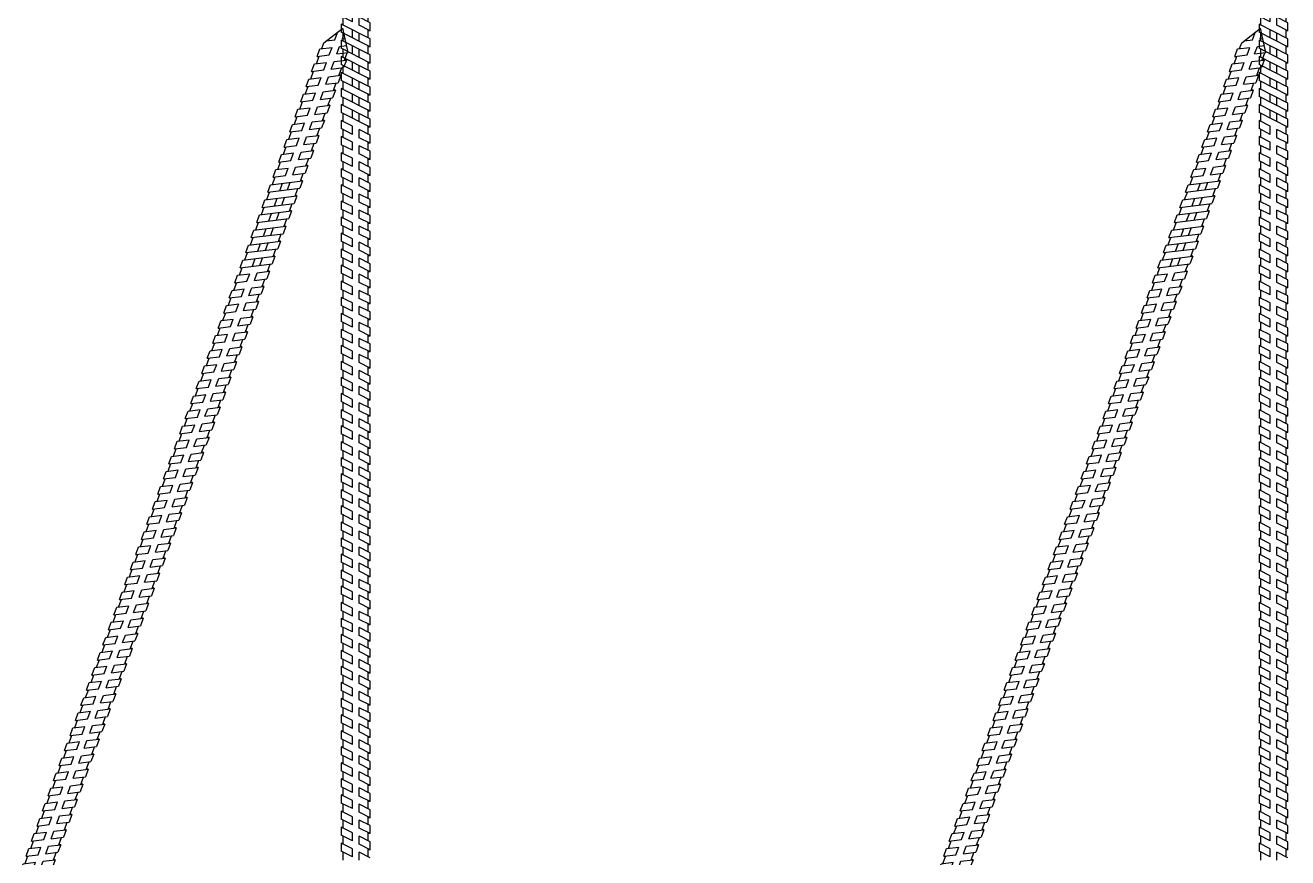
# Model space of a CAD drawing. Header units: millimetres. Extents: x -1985 to 969, y 203 to 500.
# Drawn here: x -1935.09 to -1913.08, y 458.97 to 473.48 of the extents above; entities that cross this region are included whole.
import ezdxf

# ---------------------------------------------------------------- set-up
doc = ezdxf.new("R2010")
doc.units = ezdxf.units.MM
doc.layers.add('ШПАЛА', color=7, linetype='Continuous')

# ---------------------------------------------------------------- blocks, each defined once
blk = doc.blocks.new('Анкер витой')
at = {"color": 252}
for p, q in [((-147934.1, -7285.3), (-147923, -7267.8)), ((-147911.3, -7286.1), (-147923, -7267.8)), ((-147932.6, -7282.9), (-147926.1, -7279.6)), ((-147920.2, -7276.6), (-147918.1, -7275.5)), ((-147920.2, -7283.6), (-147914.7, -7280.8)), ((-147935.6, -7291.5), (-147926.1, -7286.6)), ((-147935.6, -7298.5), (-147935.6, -7291.5)), ((-147935.6, -7298.5), (-147926.1, -7293.6)), ((-147920.2, -7290.6), (-147911.3, -7286.1)), ((-147920.2, -7297.7), (-147910.6, -7292.7)), ((-147910.6, -7292.7), (-147912.1, -7292.7)), ((-147910.6, -7292.7), (-147910.6, -7299.7)), ((-147935.6, -7298.5), (-147934.1, -7298.5)), ((-147935.6, -7305.5), (-147926.1, -7300.6)), ((-147935.6, -7312.5), (-147935.6, -7305.5)), ((-147920.2, -7304.7), (-147910.6, -7299.7)), ((-147920.2, -7311.7), (-147910.6, -7306.8)), ((-147910.6, -7306.8), (-147912.1, -7306.8)), ((-147910.6, -7306.8), (-147910.6, -7313.8)), ((-147935.6, -7312.5), (-147926.1, -7307.6)), ((-147935.6, -7312.5), (-147934.1, -7312.5)), ((-147935.6, -7319.5), (-147926.1, -7314.7)), ((-147920.2, -7318.7), (-147910.6, -7313.8)), ((-147935.6, -7326.5), (-147935.6, -7319.5)), ((-147935.6, -7326.5), (-147926.1, -7321.7)), ((-147935.6, -7326.5), (-147934.1, -7326.5)), ((-147935.6, -7333.5), (-147926.1, -7328.7)), ((-147920.2, -7325.7), (-147910.6, -7320.8)), ((-147920.2, -7332.7), (-147910.6, -7327.8)), ((-147910.6, -7320.8), (-147912.1, -7320.8)), ((-147910.6, -7320.8), (-147910.6, -7327.8)), ((-147935.6, -7340.5), (-147935.6, -7333.5)), ((-147935.6, -7340.5), (-147926.1, -7335.7)), ((-147935.6, -7340.5), (-147934.1, -7340.5)), ((-147920.2, -7339.6), (-147910.6, -7334.7)), ((-147910.6, -7334.7), (-147912.1, -7334.7)), ((-147910.6, -7334.7), (-147910.6, -7341.7)), ((-147935.6, -7347.5), (-147926.1, -7342.6)), ((-147935.6, -7354.5), (-147935.6, -7347.5)), ((-147935.6, -7354.5), (-147926.1, -7349.6)), ((-147920.2, -7346.6), (-147910.6, -7341.7)), ((-147920.2, -7353.7), (-147910.6, -7348.7)), ((-147910.6, -7348.7), (-147912.1, -7348.7)), ((-147910.6, -7348.7), (-147910.6, -7355.7)), ((-147935.6, -7354.5), (-147934.1, -7354.5)), ((-147935.6, -7361.5), (-147926.1, -7356.6)), ((-147935.6, -7368.5), (-147935.6, -7361.5)), ((-147920.2, -7360.7), (-147910.6, -7355.7)), ((-147935.6, -7368.5), (-147926.1, -7363.6)), ((-147935.6, -7368.5), (-147934.1, -7368.5)), ((-147935.6, -7375.5), (-147926.1, -7370.6)), ((-147920.2, -7367.6), (-147910.6, -7362.7)), ((-147920.2, -7374.6), (-147910.6, -7369.7)), ((-147910.6, -7362.7), (-147912.1, -7362.7)), ((-147910.6, -7362.7), (-147910.6, -7369.7)), ((-147935.6, -7382.5), (-147935.6, -7375.5)), ((-147935.6, -7382.5), (-147926.1, -7377.6)), ((-147935.6, -7382.5), (-147934.1, -7382.5)), ((-147920.2, -7381.6), (-147910.6, -7376.7)), ((-147920.2, -7388.6), (-147910.6, -7383.7)), ((-147910.6, -7376.7), (-147912.1, -7376.7)), ((-147910.6, -7376.7), (-147910.6, -7383.7)), ((-147935.6, -7389.5), (-147926.1, -7384.6)), ((-147935.6, -7396.5), (-147935.6, -7389.5)), ((-147935.6, -7396.5), (-147926.1, -7391.6)), ((-147920.2, -7395.6), (-147910.6, -7390.7)), ((-147910.6, -7390.7), (-147912.1, -7390.7)), ((-147910.6, -7390.7), (-147910.6, -7397.7)), ((-147935.6, -7396.5), (-147934.1, -7396.5)), ((-147935.6, -7403.5), (-147926.1, -7398.6)), ((-147935.6, -7410.5), (-147935.6, -7403.5)), ((-147935.6, -7417.5), (-147910.6, -7404.7)), ((-147935.6, -7410.5), (-147926.1, -7405.6)), ((-147920.2, -7402.6), (-147910.6, -7397.7)), ((-147910.6, -7404.7), (-147912.1, -7404.7)), ((-147910.6, -7404.7), (-147910.6, -7411.7)), ((-147935.6, -7410.5), (-147934.1, -7410.5)), ((-147935.6, -7424.5), (-147910.6, -7411.7)), ((-147935.6, -7424.5), (-147935.6, -7417.5)), ((-147935.6, -7431.5), (-147910.6, -7418.7)), ((-147935.6, -7424.5), (-147934.1, -7424.5)), ((-147935.6, -7438.5), (-147910.6, -7425.7)), ((-147910.6, -7418.7), (-147912.1, -7418.7)), ((-147910.6, -7418.7), (-147910.6, -7425.7)), ((-147935.6, -7438.5), (-147935.6, -7431.5)), ((-147935.6, -7445.5), (-147910.6, -7432.7)), ((-147935.6, -7438.5), (-147934.1, -7438.5)), ((-147910.6, -7432.7), (-147912.1, -7432.7)), ((-147910.6, -7432.7), (-147910.6, -7439.7)), ((-147935.6, -7452.5), (-147910.6, -7439.7)), ((-147935.6, -7452.5), (-147935.6, -7445.5)), ((-147935.6, -7459.5), (-147910.6, -7446.8)), ((-147910.6, -7446.8), (-147912.1, -7446.8)), ((-147910.6, -7446.8), (-147910.6, -7453.8)), ((-147935.6, -7452.5), (-147934.1, -7452.5)), ((-147935.6, -7466.5), (-147910.6, -7453.8)), ((-147935.6, -7466.5), (-147935.6, -7459.5)), ((-147935.6, -7473.5), (-147910.6, -7460.8)), ((-147910.6, -7460.8), (-147912.1, -7460.8)), ((-147910.6, -7460.8), (-147910.6, -7467.8)), ((-147935.6, -7466.5), (-147934.1, -7466.5)), ((-147935.6, -7480.5), (-147910.6, -7467.8)), ((-147935.6, -7480.5), (-147935.6, -7473.5)), ((-147935.6, -7487.5), (-147910.6, -7474.7)), ((-147935.6, -7480.5), (-147934.1, -7480.5)), ((-147935.6, -7494.5), (-147910.6, -7481.7)), ((-147910.6, -7474.7), (-147912.1, -7474.7)), ((-147910.6, -7474.7), (-147910.6, -7481.7)), ((-147935.6, -7494.5), (-147935.6, -7487.5)), ((-147935.6, -7494.5), (-147934.1, -7494.5)), ((-147920.2, -7493.7), (-147910.6, -7488.7)), ((-147910.6, -7488.7), (-147912.1, -7488.7)), ((-147910.6, -7488.7), (-147910.6, -7495.7)), ((-147935.6, -7501.5), (-147926.1, -7496.6)), ((-147935.6, -7508.5), (-147935.6, -7501.5)), ((-147935.6, -7508.5), (-147926.1, -7503.6)), ((-147920.2, -7500.7), (-147910.6, -7495.7)), ((-147920.2, -7507.6), (-147910.6, -7502.7)), ((-147910.6, -7502.7), (-147912.1, -7502.7)), ((-147910.6, -7502.7), (-147910.6, -7509.7)), ((-147935.6, -7508.5), (-147934.1, -7508.5)), ((-147935.6, -7515.5), (-147926.1, -7510.6)), ((-147935.6, -7522.5), (-147935.6, -7515.5)), ((-147920.2, -7514.6), (-147910.6, -7509.7)), ((-147935.6, -7522.5), (-147926.1, -7517.6)), ((-147935.6, -7522.5), (-147934.1, -7522.5)), ((-147935.6, -7529.5), (-147926.1, -7524.6)), ((-147920.2, -7521.6), (-147910.6, -7516.7)), ((-147920.2, -7528.6), (-147910.6, -7523.7)), ((-147910.6, -7516.7), (-147912.1, -7516.7)), ((-147910.6, -7516.7), (-147910.6, -7523.7)), ((-147935.6, -7536.5), (-147935.6, -7529.5)), ((-147935.6, -7536.5), (-147926.1, -7531.6)), ((-147935.6, -7536.5), (-147934.1, -7536.5)), ((-147935.6, -7543.5), (-147926.1, -7538.7)), ((-147920.2, -7535.7), (-147910.6, -7530.8)), ((-147920.2, -7542.7), (-147910.6, -7537.8)), ((-147910.6, -7530.8), (-147912.1, -7530.8)), ((-147910.6, -7530.8), (-147910.6, -7537.8)), ((-147935.6, -7550.5), (-147935.6, -7543.5)), ((-147935.6, -7550.5), (-147926.1, -7545.7)), ((-147920.2, -7549.7), (-147910.6, -7544.8)), ((-147910.6, -7544.8), (-147912.1, -7544.8)), ((-147910.6, -7544.8), (-147910.6, -7551.8)), ((-147935.6, -7550.5), (-147934.1, -7550.5)), ((-147935.6, -7557.5), (-147926.1, -7552.7)), ((-147935.6, -7564.5), (-147935.6, -7557.5)), ((-147935.6, -7564.5), (-147926.1, -7559.7)), ((-147920.2, -7556.7), (-147910.6, -7551.8)), ((-147920.2, -7563.7), (-147910.6, -7558.8)), ((-147910.6, -7558.8), (-147912.1, -7558.8)), ((-147910.6, -7558.8), (-147910.6, -7565.8)), ((-147935.6, -7564.5), (-147934.1, -7564.5)), ((-147935.6, -7571.5), (-147926.1, -7566.7)), ((-147935.6, -7578.5), (-147935.6, -7571.5)), ((-147920.2, -7570.7), (-147910.6, -7565.8)), ((-147935.6, -7578.5), (-147926.1, -7573.7)), ((-147935.6, -7578.5), (-147934.1, -7578.5)), ((-147935.6, -7585.5), (-147926.1, -7580.7)), ((-147920.2, -7577.7), (-147910.6, -7572.8)), ((-147920.2, -7584.7), (-147910.6, -7579.8)), ((-147910.6, -7572.8), (-147912.1, -7572.8)), ((-147910.6, -7572.8), (-147910.6, -7579.8)), ((-147935.6, -7592.5), (-147935.6, -7585.5)), ((-147935.6, -7592.5), (-147926.1, -7587.7)), ((-147935.6, -7592.5), (-147934.1, -7592.5)), ((-147920.2, -7591.7), (-147910.6, -7586.8)), ((-147910.6, -7586.8), (-147912.1, -7586.8)), ((-147910.6, -7586.8), (-147910.6, -7593.8)), ((-147935.6, -7599.6), (-147926.1, -7594.7)), ((-147935.6, -7606.6), (-147935.6, -7599.6)), ((-147935.6, -7606.6), (-147926.1, -7601.7)), ((-147920.2, -7598.7), (-147910.6, -7593.8)), ((-147920.2, -7605.7), (-147910.6, -7600.8)), ((-147910.6, -7600.8), (-147912.1, -7600.8)), ((-147910.6, -7600.8), (-147910.6, -7607.8)), ((-147935.6, -7606.6), (-147934.1, -7606.6)), ((-147935.6, -7613.6), (-147926.1, -7608.7)), ((-147935.6, -7620.6), (-147935.6, -7613.6)), ((-147920.2, -7612.7), (-147910.6, -7607.8)), ((-147920.2, -7619.7), (-147910.6, -7614.8)), ((-147910.6, -7614.8), (-147912.1, -7614.8)), ((-147910.6, -7614.8), (-147910.6, -7621.8)), ((-147935.6, -7620.6), (-147926.1, -7615.7)), ((-147935.6, -7620.6), (-147934.1, -7620.6)), ((-147935.6, -7627.5), (-147926.1, -7622.7)), ((-147920.2, -7626.7), (-147910.6, -7621.8)), ((-147935.6, -7634.5), (-147935.6, -7627.5)), ((-147935.6, -7634.5), (-147926.1, -7629.7)), ((-147935.6, -7634.5), (-147934.1, -7634.5)), ((-147935.6, -7641.5), (-147926.1, -7636.7)), ((-147920.2, -7633.7), (-147910.6, -7628.8)), ((-147920.2, -7640.7), (-147910.6, -7635.8)), ((-147910.6, -7628.8), (-147912.1, -7628.8)), ((-147910.6, -7628.8), (-147910.6, -7635.8)), ((-147935.6, -7648.5), (-147935.6, -7641.5)), ((-147935.6, -7648.5), (-147926.1, -7643.7)), ((-147935.6, -7648.5), (-147934.1, -7648.5)), ((-147920.2, -7647.7), (-147910.6, -7642.8)), ((-147910.6, -7642.8), (-147912.1, -7642.8)), ((-147910.6, -7642.8), (-147910.6, -7649.8)), ((-147935.6, -7655.5), (-147926.1, -7650.7)), ((-147935.6, -7662.5), (-147935.6, -7655.5)), ((-147935.6, -7662.5), (-147926.1, -7657.7)), ((-147920.2, -7654.7), (-147910.6, -7649.8)), ((-147920.2, -7661.7), (-147910.6, -7656.8)), ((-147910.6, -7656.8), (-147912.1, -7656.8)), ((-147910.6, -7656.8), (-147910.6, -7663.8)), ((-147935.6, -7662.5), (-147934.1, -7662.5)), ((-147935.6, -7669.5), (-147926.1, -7664.7)), ((-147935.6, -7676.5), (-147935.6, -7669.5)), ((-147920.2, -7668.7), (-147910.6, -7663.8)), ((-147920.2, -7675.6), (-147910.6, -7670.7)), ((-147910.6, -7670.7), (-147912.1, -7670.7)), ((-147910.6, -7670.7), (-147910.6, -7677.7)), ((-147935.6, -7676.5), (-147926.1, -7671.7)), ((-147935.6, -7676.5), (-147934.1, -7676.5)), ((-147935.6, -7683.4), (-147926.1, -7678.6)), ((-147920.2, -7682.6), (-147910.6, -7677.7)), ((-147935.6, -7690.4), (-147935.6, -7683.4)), ((-147935.6, -7690.4), (-147926.1, -7685.6)), ((-147935.6, -7690.4), (-147934.1, -7690.4)), ((-147935.6, -7697.4), (-147926.1, -7692.6)), ((-147920.2, -7689.6), (-147910.6, -7684.7)), ((-147920.2, -7696.6), (-147910.6, -7691.7)), ((-147910.6, -7684.7), (-147912.1, -7684.7)), ((-147910.6, -7684.7), (-147910.6, -7691.7)), ((-147935.6, -7704.4), (-147935.6, -7697.4)), ((-147935.6, -7704.4), (-147926.1, -7699.6)), ((-147920.2, -7703.6), (-147910.6, -7698.7)), ((-147910.6, -7698.7), (-147912.1, -7698.7)), ((-147910.6, -7698.7), (-147910.6, -7705.7)), ((-147935.6, -7704.4), (-147934.1, -7704.4)), ((-147935.6, -7711.5), (-147926.1, -7706.6)), ((-147935.6, -7718.5), (-147935.6, -7711.5)), ((-147935.6, -7718.5), (-147926.1, -7713.6)), ((-147920.2, -7710.6), (-147910.6, -7705.7)), ((-147920.2, -7717.6), (-147910.6, -7712.7)), ((-147910.6, -7712.7), (-147912.1, -7712.7)), ((-147910.6, -7712.7), (-147910.6, -7719.7)), ((-147935.6, -7718.5), (-147934.1, -7718.5)), ((-147935.6, -7725.5), (-147926.1, -7720.6)), ((-147935.6, -7732.5), (-147935.6, -7725.5)), ((-147920.2, -7724.6), (-147910.6, -7719.7)), ((-147935.6, -7732.5), (-147926.1, -7727.6)), ((-147935.6, -7732.5), (-147934.1, -7732.5)), ((-147935.6, -7739.5), (-147926.1, -7734.6)), ((-147920.2, -7731.7), (-147910.6, -7726.7)), ((-147920.2, -7738.7), (-147910.6, -7733.7)), ((-147910.6, -7726.7), (-147912.1, -7726.7)), ((-147910.6, -7726.7), (-147910.6, -7733.7)), ((-147935.6, -7746.5), (-147935.6, -7739.5)), ((-147935.6, -7746.5), (-147926.1, -7741.6)), ((-147935.6, -7746.5), (-147934.1, -7746.5)), ((-147920.2, -7745.7), (-147910.6, -7740.8)), ((-147920.2, -7752.7), (-147910.6, -7747.8)), ((-147910.6, -7740.8), (-147912.1, -7740.8)), ((-147910.6, -7740.8), (-147910.6, -7747.8)), ((-147935.6, -7753.5), (-147926.1, -7748.7)), ((-147935.6, -7760.5), (-147935.6, -7753.5)), ((-147935.6, -7760.5), (-147926.1, -7755.7)), ((-147920.2, -7759.6), (-147910.6, -7754.7)), ((-147910.6, -7754.7), (-147912.1, -7754.7)), ((-147910.6, -7754.7), (-147910.6, -7761.7)), ((-147935.6, -7760.5), (-147934.1, -7760.5)), ((-147935.6, -7767.5), (-147926.1, -7762.6)), ((-147935.6, -7774.5), (-147935.6, -7767.5)), ((-147935.6, -7774.5), (-147926.1, -7769.6)), ((-147920.2, -7766.6), (-147910.6, -7761.7)), ((-147920.2, -7773.6), (-147910.6, -7768.7)), ((-147910.6, -7768.7), (-147912.1, -7768.7)), ((-147910.6, -7768.7), (-147910.6, -7775.7)), ((-147935.6, -7774.5), (-147934.1, -7774.5)), ((-147935.6, -7781.5), (-147926.1, -7776.6)), ((-147920.2, -7780.6), (-147910.6, -7775.7)), ((-147935.6, -7788.5), (-147935.6, -7781.5)), ((-147935.6, -7788.5), (-147926.1, -7783.6)), ((-147935.6, -7788.5), (-147934.1, -7788.5)), ((-147935.6, -7795.4), (-147926.1, -7790.6)), ((-147920.2, -7787.6), (-147910.6, -7782.7)), ((-147920.2, -7794.6), (-147910.6, -7789.7)), ((-147910.6, -7782.7), (-147912.1, -7782.7)), ((-147910.6, -7782.7), (-147910.6, -7789.7)), ((-147935.6, -7802.4), (-147935.6, -7795.4)), ((-147935.6, -7802.4), (-147926.1, -7797.6)), ((-147935.6, -7802.4), (-147934.1, -7802.4)), ((-147920.2, -7801.6), (-147910.6, -7796.7)), ((-147910.6, -7796.7), (-147912.1, -7796.7)), ((-147910.6, -7796.7), (-147910.6, -7803.7)), ((-147935.6, -7809.4), (-147926.1, -7804.6)), ((-147935.6, -7816.4), (-147935.6, -7809.4)), ((-147935.6, -7816.4), (-147926.1, -7811.6)), ((-147920.2, -7808.6), (-147910.6, -7803.7)), ((-147920.2, -7815.5), (-147910.6, -7810.6)), ((-147910.6, -7810.6), (-147912.1, -7810.6)), ((-147910.6, -7810.6), (-147910.6, -7817.6)), ((-147935.6, -7816.4), (-147934.1, -7816.4)), ((-147935.6, -7823.4), (-147926.1, -7818.5)), ((-147935.6, -7830.4), (-147935.6, -7823.4)), ((-147920.2, -7822.5), (-147910.6, -7817.6)), ((-147920.2, -7829.6), (-147910.6, -7824.6)), ((-147910.6, -7824.6), (-147912.1, -7824.6)), ((-147910.6, -7824.6), (-147910.6, -7831.6)), ((-147935.6, -7830.4), (-147926.1, -7825.5)), ((-147935.6, -7830.4), (-147934.1, -7830.4)), ((-147935.6, -7837.4), (-147926.1, -7832.5)), ((-147920.2, -7836.6), (-147910.6, -7831.6)), ((-147935.6, -7844.4), (-147935.6, -7837.4)), ((-147935.6, -7844.4), (-147926.1, -7839.5)), ((-147935.6, -7844.4), (-147934.1, -7844.4)), ((-147935.6, -7851.4), (-147926.1, -7846.5)), ((-147920.2, -7843.6), (-147910.6, -7838.7)), ((-147920.2, -7850.6), (-147910.6, -7845.7)), ((-147910.6, -7838.7), (-147912.1, -7838.7)), ((-147910.6, -7838.7), (-147910.6, -7845.7)), ((-147935.6, -7858.4), (-147935.6, -7851.4)), ((-147935.6, -7858.4), (-147926.1, -7853.5)), ((-147920.2, -7857.6), (-147910.6, -7852.7)), ((-147910.6, -7852.7), (-147912.1, -7852.7)), ((-147910.6, -7852.7), (-147910.6, -7859.7)), ((-147935.6, -7858.4), (-147934.1, -7858.4)), ((-147935.6, -7865.4), (-147926.1, -7860.6)), ((-147935.6, -7872.4), (-147935.6, -7865.4)), ((-147935.6, -7872.4), (-147926.1, -7867.6)), ((-147920.2, -7864.6), (-147910.6, -7859.7)), ((-147920.2, -7871.6), (-147910.6, -7866.7)), ((-147910.6, -7866.7), (-147912.1, -7866.7)), ((-147910.6, -7866.7), (-147910.6, -7873.7)), ((-147935.6, -7872.4), (-147934.1, -7872.4)), ((-147935.6, -7879.4), (-147926.1, -7874.6)), ((-147935.6, -7886.4), (-147935.6, -7879.4)), ((-147920.2, -7878.6), (-147910.6, -7873.7)), ((-147935.6, -7886.4), (-147926.1, -7881.6)), ((-147935.6, -7886.4), (-147934.1, -7886.4)), ((-147935.6, -7893.4), (-147926.1, -7888.6)), ((-147920.2, -7885.6), (-147910.6, -7880.7)), ((-147920.2, -7892.6), (-147910.6, -7887.7)), ((-147910.6, -7880.7), (-147912.1, -7880.7)), ((-147910.6, -7880.7), (-147910.6, -7887.7)), ((-147935.6, -7900.4), (-147935.6, -7893.4)), ((-147935.6, -7900.4), (-147926.1, -7895.6)), ((-147935.6, -7900.4), (-147934.1, -7900.4)), ((-147920.2, -7899.6), (-147910.6, -7894.6)), ((-147920.2, -7906.6), (-147910.6, -7901.6)), ((-147910.6, -7894.6), (-147912.1, -7894.6)), ((-147910.6, -7894.6), (-147910.6, -7901.6)), ((-147935.6, -7907.4), (-147926.1, -7902.5)), ((-147935.6, -7914.4), (-147935.6, -7907.4)), ((-147935.6, -7914.4), (-147926.1, -7909.5)), ((-147920.2, -7913.6), (-147910.6, -7908.7)), ((-147910.6, -7908.7), (-147912.1, -7908.7)), ((-147910.6, -7908.7), (-147910.6, -7915.7)), ((-147935.6, -7914.4), (-147934.1, -7914.4)), ((-147935.6, -7921.4), (-147926.1, -7916.6)), ((-147935.6, -7928.4), (-147935.6, -7921.4)), ((-147935.6, -7928.4), (-147926.1, -7923.6)), ((-147920.2, -7920.6), (-147910.6, -7915.7)), ((-147920.2, -7927.5), (-147910.6, -7922.6)), ((-147910.6, -7922.6), (-147912.1, -7922.6)), ((-147910.6, -7922.6), (-147910.6, -7929.6)), ((-147935.6, -7928.4), (-147934.1, -7928.4)), ((-147935.6, -7935.4), (-147926.1, -7930.5)), ((-147920.2, -7934.5), (-147910.6, -7929.6)), ((-147935.6, -7942.4), (-147935.6, -7935.4)), ((-147935.6, -7942.4), (-147926.1, -7937.5)), ((-147935.6, -7942.4), (-147934.1, -7942.4)), ((-147935.6, -7949.4), (-147926.1, -7944.5)), ((-147920.2, -7941.6), (-147910.6, -7936.6)), ((-147920.2, -7948.6), (-147910.6, -7943.6)), ((-147910.6, -7936.6), (-147912.1, -7936.6)), ((-147910.6, -7936.6), (-147910.6, -7943.6)), ((-147935.6, -7956.4), (-147935.6, -7949.4)), ((-147935.6, -7956.4), (-147926.1, -7951.5)), ((-147935.6, -7956.4), (-147934.1, -7956.4)), ((-147920.2, -7955.5), (-147910.6, -7950.6)), ((-147910.6, -7950.6), (-147912.1, -7950.6)), ((-147910.6, -7950.6), (-147910.6, -7957.6)), ((-147935.6, -7963.3), (-147926.1, -7958.5)), ((-147935.6, -7970.3), (-147935.6, -7963.3)), ((-147935.6, -7970.3), (-147926.1, -7965.5)), ((-147920.2, -7962.5), (-147910.6, -7957.6)), ((-147920.2, -7969.5), (-147910.6, -7964.6)), ((-147910.6, -7964.6), (-147912.1, -7964.6)), ((-147910.6, -7964.6), (-147910.6, -7971.6)), ((-147935.6, -7970.3), (-147934.1, -7970.3)), ((-147935.6, -7977.4), (-147926.1, -7972.5)), ((-147935.6, -7984.4), (-147935.6, -7977.4)), ((-147920.2, -7976.5), (-147910.6, -7971.6)), ((-147920.2, -7983.5), (-147910.6, -7978.6)), ((-147910.6, -7978.6), (-147912.1, -7978.6)), ((-147910.6, -7978.6), (-147910.6, -7985.6)), ((-147935.6, -7984.4), (-147926.1, -7979.5)), ((-147935.6, -7984.4), (-147934.1, -7984.4)), ((-147935.6, -7991.4), (-147926.1, -7986.5)), ((-147920.2, -7990.5), (-147910.6, -7985.6)), ((-147935.6, -7998.4), (-147935.6, -7991.4)), ((-147935.6, -7998.4), (-147926.1, -7993.5)), ((-147935.6, -7998.4), (-147934.1, -7998.4)), ((-147935.6, -8005.4), (-147926.1, -8000.5)), ((-147920.2, -7997.5), (-147910.6, -7992.6)), ((-147920.2, -8004.5), (-147910.6, -7999.6)), ((-147910.6, -7992.6), (-147912.1, -7992.6)), ((-147910.6, -7992.6), (-147910.6, -7999.6)), ((-147935.6, -8012.4), (-147935.6, -8005.4)), ((-147935.6, -8012.4), (-147926.1, -8007.5)), ((-147920.2, -8011.6), (-147910.6, -8006.7)), ((-147910.6, -8006.7), (-147912.1, -8006.7)), ((-147910.6, -8006.7), (-147910.6, -8013.7)), ((-147935.6, -8012.4), (-147934.1, -8012.4)), ((-147935.6, -8019.4), (-147926.1, -8014.6)), ((-147935.6, -8026.4), (-147935.6, -8019.4)), ((-147935.6, -8026.4), (-147926.1, -8021.6)), ((-147920.2, -8018.6), (-147910.6, -8013.7)), ((-147920.2, -8025.6), (-147910.6, -8020.7)), ((-147910.6, -8020.7), (-147912.1, -8020.7)), ((-147910.6, -8020.7), (-147910.6, -8027.7)), ((-147935.6, -8026.4), (-147934.1, -8026.4)), ((-147935.6, -8033.4), (-147926.1, -8028.6)), ((-147935.6, -8040.4), (-147935.6, -8033.4)), ((-147920.2, -8032.6), (-147910.6, -8027.7)), ((-147935.6, -8040.4), (-147926.1, -8035.6)), ((-147935.6, -8040.4), (-147934.1, -8040.4)), ((-147935.6, -8047.4), (-147926.1, -8042.5)), ((-147920.2, -8039.5), (-147910.6, -8034.6)), ((-147920.2, -8046.5), (-147910.6, -8041.6)), ((-147910.6, -8034.6), (-147912.1, -8034.6)), ((-147910.6, -8034.6), (-147910.6, -8041.6)), ((-147935.6, -8054.4), (-147935.6, -8047.4)), ((-147935.6, -8054.4), (-147926.1, -8049.5)), ((-147935.6, -8054.4), (-147934.1, -8054.4)), ((-147920.2, -8053.5), (-147910.6, -8048.6)), ((-147920.2, -8060.5), (-147910.6, -8055.6)), ((-147910.6, -8048.6), (-147912.1, -8048.6)), ((-147910.6, -8048.6), (-147910.6, -8055.6)), ((-147935.6, -8061.4), (-147926.1, -8056.5)), ((-147935.6, -8068.4), (-147935.6, -8061.4)), ((-147935.6, -8068.4), (-147926.1, -8063.5)), ((-147920.2, -8067.5), (-147910.6, -8062.6)), ((-147910.6, -8062.6), (-147912.1, -8062.6)), ((-147910.6, -8062.6), (-147910.6, -8069.6)), ((-147935.6, -8068.4), (-147934.1, -8068.4)), ((-147935.6, -8075.3), (-147926.1, -8070.5)), ((-147935.6, -8082.3), (-147935.6, -8075.3)), ((-147935.6, -8082.3), (-147926.1, -8077.5)), ((-147920.2, -8074.5), (-147910.6, -8069.6)), ((-147920.2, -8081.5), (-147910.6, -8076.6)), ((-147910.6, -8076.6), (-147912.1, -8076.6)), ((-147910.6, -8076.6), (-147910.6, -8083.6)), ((-147935.6, -8082.3), (-147934.1, -8082.3)), ((-147935.6, -8089.4), (-147926.1, -8084.5)), ((-147920.2, -8088.5), (-147910.6, -8083.6)), ((-147935.6, -8096.4), (-147935.6, -8089.4)), ((-147935.6, -8096.4), (-147926.1, -8091.5)), ((-147935.6, -8096.4), (-147934.1, -8096.4)), ((-147935.6, -8103.3), (-147926.1, -8098.5)), ((-147920.2, -8095.5), (-147910.6, -8090.6)), ((-147920.2, -8102.5), (-147910.6, -8097.6)), ((-147910.6, -8090.6), (-147912.1, -8090.6)), ((-147910.6, -8090.6), (-147910.6, -8097.6)), ((-147935.6, -8110.3), (-147935.6, -8103.3)), ((-147935.6, -8110.3), (-147926.1, -8105.5)), ((-147935.6, -8110.3), (-147934.1, -8110.3)), ((-147920.2, -8109.5), (-147910.6, -8104.6)), ((-147910.6, -8104.6), (-147912.1, -8104.6)), ((-147910.6, -8104.6), (-147910.6, -8111.6)), ((-147935.6, -8117.3), (-147926.1, -8112.5)), ((-147935.6, -8124.3), (-147935.6, -8117.3)), ((-147935.6, -8124.3), (-147926.1, -8119.5)), ((-147920.2, -8116.5), (-147910.6, -8111.6)), ((-147920.2, -8123.5), (-147910.6, -8118.6)), ((-147910.6, -8118.6), (-147912.1, -8118.6)), ((-147910.6, -8118.6), (-147910.6, -8125.6)), ((-147935.6, -8124.3), (-147934.1, -8124.3)), ((-147935.6, -8131.3), (-147926.1, -8126.5)), ((-147920.2, -8130.5), (-147910.6, -8125.6))]:
    blk.add_line(p, q, dxfattribs=at)
at = {"layer": 'ШПАЛА', "color": 252}
for p, q in [((-147926.1, -7279.6), (-147926.1, -7272.7)), ((-147920.2, -7276.6), (-147920.2, -7272.1)), ((-147934.1, -7290.7), (-147934.1, -7285.3)), ((-147920.2, -7290.6), (-147920.2, -7283.6)), ((-147926.1, -7293.6), (-147926.1, -7286.6)), ((-147912.1, -7293.5), (-147912.1, -7286.5)), ((-147934.1, -7304.7), (-147934.1, -7297.7)), ((-147926.1, -7307.6), (-147926.1, -7300.6)), ((-147920.2, -7304.7), (-147920.2, -7297.7)), ((-147912.1, -7307.5), (-147912.1, -7300.5)), ((-147934.1, -7318.7), (-147934.1, -7311.7)), ((-147926.1, -7321.7), (-147926.1, -7314.7)), ((-147920.2, -7318.7), (-147920.2, -7311.7)), ((-147912.1, -7321.5), (-147912.1, -7314.5)), ((-147934.1, -7332.8), (-147934.1, -7325.7)), ((-147926.1, -7335.7), (-147926.1, -7328.7)), ((-147920.2, -7332.7), (-147920.2, -7325.7)), ((-147912.1, -7335.5), (-147912.1, -7328.5)), ((-147934.1, -7346.7), (-147934.1, -7339.8)), ((-147920.2, -7346.6), (-147920.2, -7339.6)), ((-147926.1, -7349.6), (-147926.1, -7342.6)), ((-147912.1, -7349.5), (-147912.1, -7342.5)), ((-147934.1, -7360.7), (-147934.1, -7353.7)), ((-147926.1, -7363.6), (-147926.1, -7356.6)), ((-147920.2, -7360.7), (-147920.2, -7353.7)), ((-147912.1, -7363.5), (-147912.1, -7356.5)), ((-147934.1, -7374.7), (-147934.1, -7367.7)), ((-147926.1, -7377.6), (-147926.1, -7370.6)), ((-147920.2, -7374.6), (-147920.2, -7367.6)), ((-147912.1, -7377.5), (-147912.1, -7370.5)), ((-147934.1, -7388.7), (-147934.1, -7381.7)), ((-147920.2, -7388.6), (-147920.2, -7381.6)), ((-147912.1, -7391.5), (-147912.1, -7384.5)), ((-147926.1, -7391.6), (-147926.1, -7384.6)), ((-147934.1, -7402.7), (-147934.1, -7395.7)), ((-147926.1, -7405.6), (-147926.1, -7398.6)), ((-147920.2, -7402.6), (-147920.2, -7395.6)), ((-147912.1, -7405.5), (-147912.1, -7398.5)), ((-147934.1, -7416.7), (-147934.1, -7409.7)), ((-147926.1, -7419.6), (-147926.1, -7412.6)), ((-147920.2, -7416.6), (-147920.2, -7409.6)), ((-147912.1, -7419.5), (-147912.1, -7412.5)), ((-147934.1, -7430.7), (-147934.1, -7423.7)), ((-147926.1, -7433.6), (-147926.1, -7426.6)), ((-147920.2, -7430.7), (-147920.2, -7423.7)), ((-147912.1, -7433.5), (-147912.1, -7426.5)), ((-147934.1, -7444.7), (-147934.1, -7437.7)), ((-147920.2, -7444.7), (-147920.2, -7437.7)), ((-147926.1, -7447.6), (-147926.1, -7440.6)), ((-147912.1, -7447.5), (-147912.1, -7440.5)), ((-147934.1, -7458.8), (-147934.1, -7451.7)), ((-147926.1, -7461.7), (-147926.1, -7454.7)), ((-147920.2, -7458.7), (-147920.2, -7451.7)), ((-147912.1, -7461.6), (-147912.1, -7454.5)), ((-147934.1, -7472.8), (-147934.1, -7465.8)), ((-147926.1, -7475.7), (-147926.1, -7468.7)), ((-147920.2, -7472.7), (-147920.2, -7465.7)), ((-147912.1, -7475.5), (-147912.1, -7468.6)), ((-147934.1, -7486.7), (-147934.1, -7479.8)), ((-147926.1, -7489.6), (-147926.1, -7482.6)), ((-147920.2, -7486.7), (-147920.2, -7479.7)), ((-147912.1, -7489.5), (-147912.1, -7482.5)), ((-147934.1, -7500.7), (-147934.1, -7493.7)), ((-147920.2, -7500.7), (-147920.2, -7493.7)), ((-147926.1, -7503.6), (-147926.1, -7496.6)), ((-147912.1, -7503.5), (-147912.1, -7496.5)), ((-147934.1, -7514.7), (-147934.1, -7507.7)), ((-147926.1, -7517.6), (-147926.1, -7510.6)), ((-147920.2, -7514.6), (-147920.2, -7507.6)), ((-147912.1, -7517.5), (-147912.1, -7510.5)), ((-147934.1, -7528.7), (-147934.1, -7521.7)), ((-147926.1, -7531.6), (-147926.1, -7524.6)), ((-147920.2, -7528.6), (-147920.2, -7521.6)), ((-147912.1, -7531.5), (-147912.1, -7524.5)), ((-147934.1, -7542.7), (-147934.1, -7535.7)), ((-147926.1, -7545.7), (-147926.1, -7538.7)), ((-147920.2, -7542.7), (-147920.2, -7535.7)), ((-147912.1, -7545.5), (-147912.1, -7538.5)), ((-147934.1, -7556.7), (-147934.1, -7549.7)), ((-147926.1, -7559.7), (-147926.1, -7552.7)), ((-147920.2, -7556.7), (-147920.2, -7549.7)), ((-147912.1, -7559.5), (-147912.1, -7552.5)), ((-147934.1, -7570.8), (-147934.1, -7563.7)), ((-147926.1, -7573.7), (-147926.1, -7566.7)), ((-147920.2, -7570.7), (-147920.2, -7563.7)), ((-147912.1, -7573.6), (-147912.1, -7566.5)), ((-147934.1, -7584.8), (-147934.1, -7577.8)), ((-147926.1, -7587.7), (-147926.1, -7580.7)), ((-147920.2, -7584.7), (-147920.2, -7577.7)), ((-147912.1, -7587.6), (-147912.1, -7580.6)), ((-147934.1, -7598.8), (-147934.1, -7591.8)), ((-147920.2, -7598.7), (-147920.2, -7591.7)), ((-147926.1, -7601.7), (-147926.1, -7594.7)), ((-147912.1, -7601.6), (-147912.1, -7594.6)), ((-147934.1, -7612.8), (-147934.1, -7605.8)), ((-147926.1, -7615.7), (-147926.1, -7608.7)), ((-147920.2, -7612.7), (-147920.2, -7605.7)), ((-147912.1, -7615.5), (-147912.1, -7608.6)), ((-147934.1, -7626.8), (-147934.1, -7619.8)), ((-147926.1, -7629.7), (-147926.1, -7622.7)), ((-147920.2, -7626.7), (-147920.2, -7619.7)), ((-147912.1, -7629.6), (-147912.1, -7622.5)), ((-147934.1, -7640.8), (-147934.1, -7633.8)), ((-147926.1, -7643.7), (-147926.1, -7636.7)), ((-147920.2, -7640.7), (-147920.2, -7633.7)), ((-147912.1, -7643.5), (-147912.1, -7636.6)), ((-147934.1, -7654.7), (-147934.1, -7647.8)), ((-147920.2, -7654.7), (-147920.2, -7647.7)), ((-147926.1, -7657.7), (-147926.1, -7650.7)), ((-147912.1, -7657.5), (-147912.1, -7650.5)), ((-147934.1, -7668.7), (-147934.1, -7661.7)), ((-147926.1, -7671.7), (-147926.1, -7664.7)), ((-147920.2, -7668.7), (-147920.2, -7661.7)), ((-147912.1, -7671.5), (-147912.1, -7664.5)), ((-147934.1, -7682.7), (-147934.1, -7675.7)), ((-147926.1, -7685.6), (-147926.1, -7678.6)), ((-147920.2, -7682.6), (-147920.2, -7675.6)), ((-147912.1, -7685.5), (-147912.1, -7678.5)), ((-147934.1, -7696.7), (-147934.1, -7689.7)), ((-147926.1, -7699.6), (-147926.1, -7692.6)), ((-147920.2, -7696.6), (-147920.2, -7689.6)), ((-147912.1, -7699.5), (-147912.1, -7692.5)), ((-147934.1, -7710.7), (-147934.1, -7703.7)), ((-147920.2, -7710.6), (-147920.2, -7703.6)), ((-147926.1, -7713.6), (-147926.1, -7706.6)), ((-147912.1, -7713.5), (-147912.1, -7706.5)), ((-147934.1, -7724.7), (-147934.1, -7717.7)), ((-147926.1, -7727.6), (-147926.1, -7720.6)), ((-147920.2, -7724.6), (-147920.2, -7717.6)), ((-147912.1, -7727.5), (-147912.1, -7720.5)), ((-147934.1, -7738.7), (-147934.1, -7731.7)), ((-147926.1, -7741.6), (-147926.1, -7734.6)), ((-147920.2, -7738.7), (-147920.2, -7731.7)), ((-147912.1, -7741.5), (-147912.1, -7734.5)), ((-147934.1, -7752.7), (-147934.1, -7745.7)), ((-147920.2, -7752.7), (-147920.2, -7745.7)), ((-147926.1, -7755.7), (-147926.1, -7748.7)), ((-147912.1, -7755.5), (-147912.1, -7748.5)), ((-147934.1, -7766.7), (-147934.1, -7759.7)), ((-147926.1, -7769.6), (-147926.1, -7762.6)), ((-147920.2, -7766.6), (-147920.2, -7759.6)), ((-147912.1, -7769.5), (-147912.1, -7762.5)), ((-147934.1, -7780.7), (-147934.1, -7773.7)), ((-147926.1, -7783.6), (-147926.1, -7776.6)), ((-147920.2, -7780.6), (-147920.2, -7773.6)), ((-147912.1, -7783.5), (-147912.1, -7776.5)), ((-147934.1, -7794.7), (-147934.1, -7787.7)), ((-147926.1, -7797.6), (-147926.1, -7790.6)), ((-147920.2, -7794.6), (-147920.2, -7787.6)), ((-147912.1, -7797.5), (-147912.1, -7790.5)), ((-147934.1, -7808.7), (-147934.1, -7801.7)), ((-147920.2, -7808.6), (-147920.2, -7801.6)), ((-147926.1, -7811.6), (-147926.1, -7804.6)), ((-147912.1, -7811.4), (-147912.1, -7804.5)), ((-147934.1, -7822.6), (-147934.1, -7815.7)), ((-147926.1, -7825.5), (-147926.1, -7818.5)), ((-147920.2, -7822.5), (-147920.2, -7815.5)), ((-147912.1, -7825.4), (-147912.1, -7818.4)), ((-147934.1, -7836.6), (-147934.1, -7829.6)), ((-147926.1, -7839.5), (-147926.1, -7832.5)), ((-147920.2, -7836.6), (-147920.2, -7829.6)), ((-147912.1, -7839.4), (-147912.1, -7832.4)), ((-147934.1, -7850.6), (-147934.1, -7843.6)), ((-147926.1, -7853.5), (-147926.1, -7846.5)), ((-147920.2, -7850.6), (-147920.2, -7843.6)), ((-147912.1, -7853.4), (-147912.1, -7846.4)), ((-147934.1, -7864.6), (-147934.1, -7857.6)), ((-147920.2, -7864.6), (-147920.2, -7857.6)), ((-147926.1, -7867.6), (-147926.1, -7860.6)), ((-147912.1, -7867.5), (-147912.1, -7860.4)), ((-147934.1, -7878.7), (-147934.1, -7871.6)), ((-147926.1, -7881.6), (-147926.1, -7874.6)), ((-147920.2, -7878.6), (-147920.2, -7871.6)), ((-147912.1, -7881.5), (-147912.1, -7874.5)), ((-147934.1, -7892.7), (-147934.1, -7885.7)), ((-147926.1, -7895.6), (-147926.1, -7888.6)), ((-147920.2, -7892.6), (-147920.2, -7885.6)), ((-147912.1, -7895.4), (-147912.1, -7888.5)), ((-147934.1, -7906.6), (-147934.1, -7899.7)), ((-147920.2, -7906.6), (-147920.2, -7899.6)), ((-147926.1, -7909.5), (-147926.1, -7902.5)), ((-147912.1, -7909.4), (-147912.1, -7902.4)), ((-147934.1, -7920.6), (-147934.1, -7913.6)), ((-147926.1, -7923.6), (-147926.1, -7916.6)), ((-147920.2, -7920.6), (-147920.2, -7913.6)), ((-147912.1, -7923.4), (-147912.1, -7916.4)), ((-147934.1, -7934.6), (-147934.1, -7927.6)), ((-147926.1, -7937.5), (-147926.1, -7930.5)), ((-147920.2, -7934.5), (-147920.2, -7927.5)), ((-147912.1, -7937.4), (-147912.1, -7930.4)), ((-147934.1, -7948.6), (-147934.1, -7941.6)), ((-147926.1, -7951.5), (-147926.1, -7944.5)), ((-147920.2, -7948.6), (-147920.2, -7941.6)), ((-147912.1, -7951.4), (-147912.1, -7944.4)), ((-147934.1, -7962.6), (-147934.1, -7955.6)), ((-147920.2, -7962.5), (-147920.2, -7955.5)), ((-147926.1, -7965.5), (-147926.1, -7958.5)), ((-147912.1, -7965.4), (-147912.1, -7958.4)), ((-147934.1, -7976.6), (-147934.1, -7969.6)), ((-147926.1, -7979.5), (-147926.1, -7972.5)), ((-147920.2, -7976.5), (-147920.2, -7969.5)), ((-147912.1, -7979.4), (-147912.1, -7972.4)), ((-147934.1, -7990.6), (-147934.1, -7983.6)), ((-147926.1, -7993.5), (-147926.1, -7986.5)), ((-147920.2, -7990.5), (-147920.2, -7983.5)), ((-147912.1, -7993.4), (-147912.1, -7986.4)), ((-147934.1, -8004.6), (-147934.1, -7997.6)), ((-147926.1, -8007.5), (-147926.1, -8000.5)), ((-147920.2, -8004.5), (-147920.2, -7997.5)), ((-147912.1, -8007.4), (-147912.1, -8000.4)), ((-147934.1, -8018.6), (-147934.1, -8011.6)), ((-147920.2, -8018.6), (-147920.2, -8011.6)), ((-147926.1, -8021.6), (-147926.1, -8014.6)), ((-147912.1, -8021.4), (-147912.1, -8014.4)), ((-147934.1, -8032.6), (-147934.1, -8025.6)), ((-147926.1, -8035.6), (-147926.1, -8028.6)), ((-147920.2, -8032.6), (-147920.2, -8025.6)), ((-147912.1, -8035.4), (-147912.1, -8028.4)), ((-147934.1, -8046.6), (-147934.1, -8039.6)), ((-147926.1, -8049.5), (-147926.1, -8042.5)), ((-147920.2, -8046.5), (-147920.2, -8039.5)), ((-147912.1, -8049.4), (-147912.1, -8042.4)), ((-147934.1, -8060.6), (-147934.1, -8053.6)), ((-147920.2, -8060.5), (-147920.2, -8053.5)), ((-147926.1, -8063.5), (-147926.1, -8056.5)), ((-147912.1, -8063.4), (-147912.1, -8056.4)), ((-147934.1, -8074.6), (-147934.1, -8067.6)), ((-147926.1, -8077.5), (-147926.1, -8070.5)), ((-147920.2, -8074.5), (-147920.2, -8067.5)), ((-147912.1, -8077.4), (-147912.1, -8070.4)), ((-147934.1, -8088.6), (-147934.1, -8081.6)), ((-147926.1, -8091.5), (-147926.1, -8084.5)), ((-147920.2, -8088.5), (-147920.2, -8081.5)), ((-147912.1, -8091.3), (-147912.1, -8084.4)), ((-147934.1, -8102.5), (-147934.1, -8095.6)), ((-147926.1, -8105.5), (-147926.1, -8098.5)), ((-147920.2, -8102.5), (-147920.2, -8095.5)), ((-147912.1, -8105.3), (-147912.1, -8098.3)), ((-147934.1, -8116.6), (-147934.1, -8109.5)), ((-147920.2, -8116.5), (-147920.2, -8109.5)), ((-147926.1, -8119.5), (-147926.1, -8112.5)), ((-147912.1, -8119.4), (-147912.1, -8112.3)), ((-147934.1, -8130.6), (-147934.1, -8123.6)), ((-147926.1, -8133.5), (-147926.1, -8126.5)), ((-147920.2, -8130.5), (-147920.2, -8123.5)), ((-147912.1, -8133.4), (-147912.1, -8126.4))]:
    blk.add_line(p, q, dxfattribs=at)

msp = doc.modelspace()

# ---------------------------------------------------------------- block references
at = {"extrusion": (0, 0, -1), "xscale": 0.01999999999998181, "yscale": 0.01999999999998181, "zscale": -0.02}
for p in [(4887.795, 621.596), (4871.795, 621.596)]:
    msp.add_blockref('Анкер витой', p, dxfattribs=at)
at = {"extrusion": (0, 0, -1), "xscale": -0.0199999999999973, "yscale": 0.01999999999998181, "zscale": -0.02, "rotation": 20.00000000026971}
for p in [(-900.2, -401.832), (-916.2, -401.832)]:
    msp.add_blockref('Анкер витой', p, dxfattribs=at)

doc.saveas('drawing.dxf')
